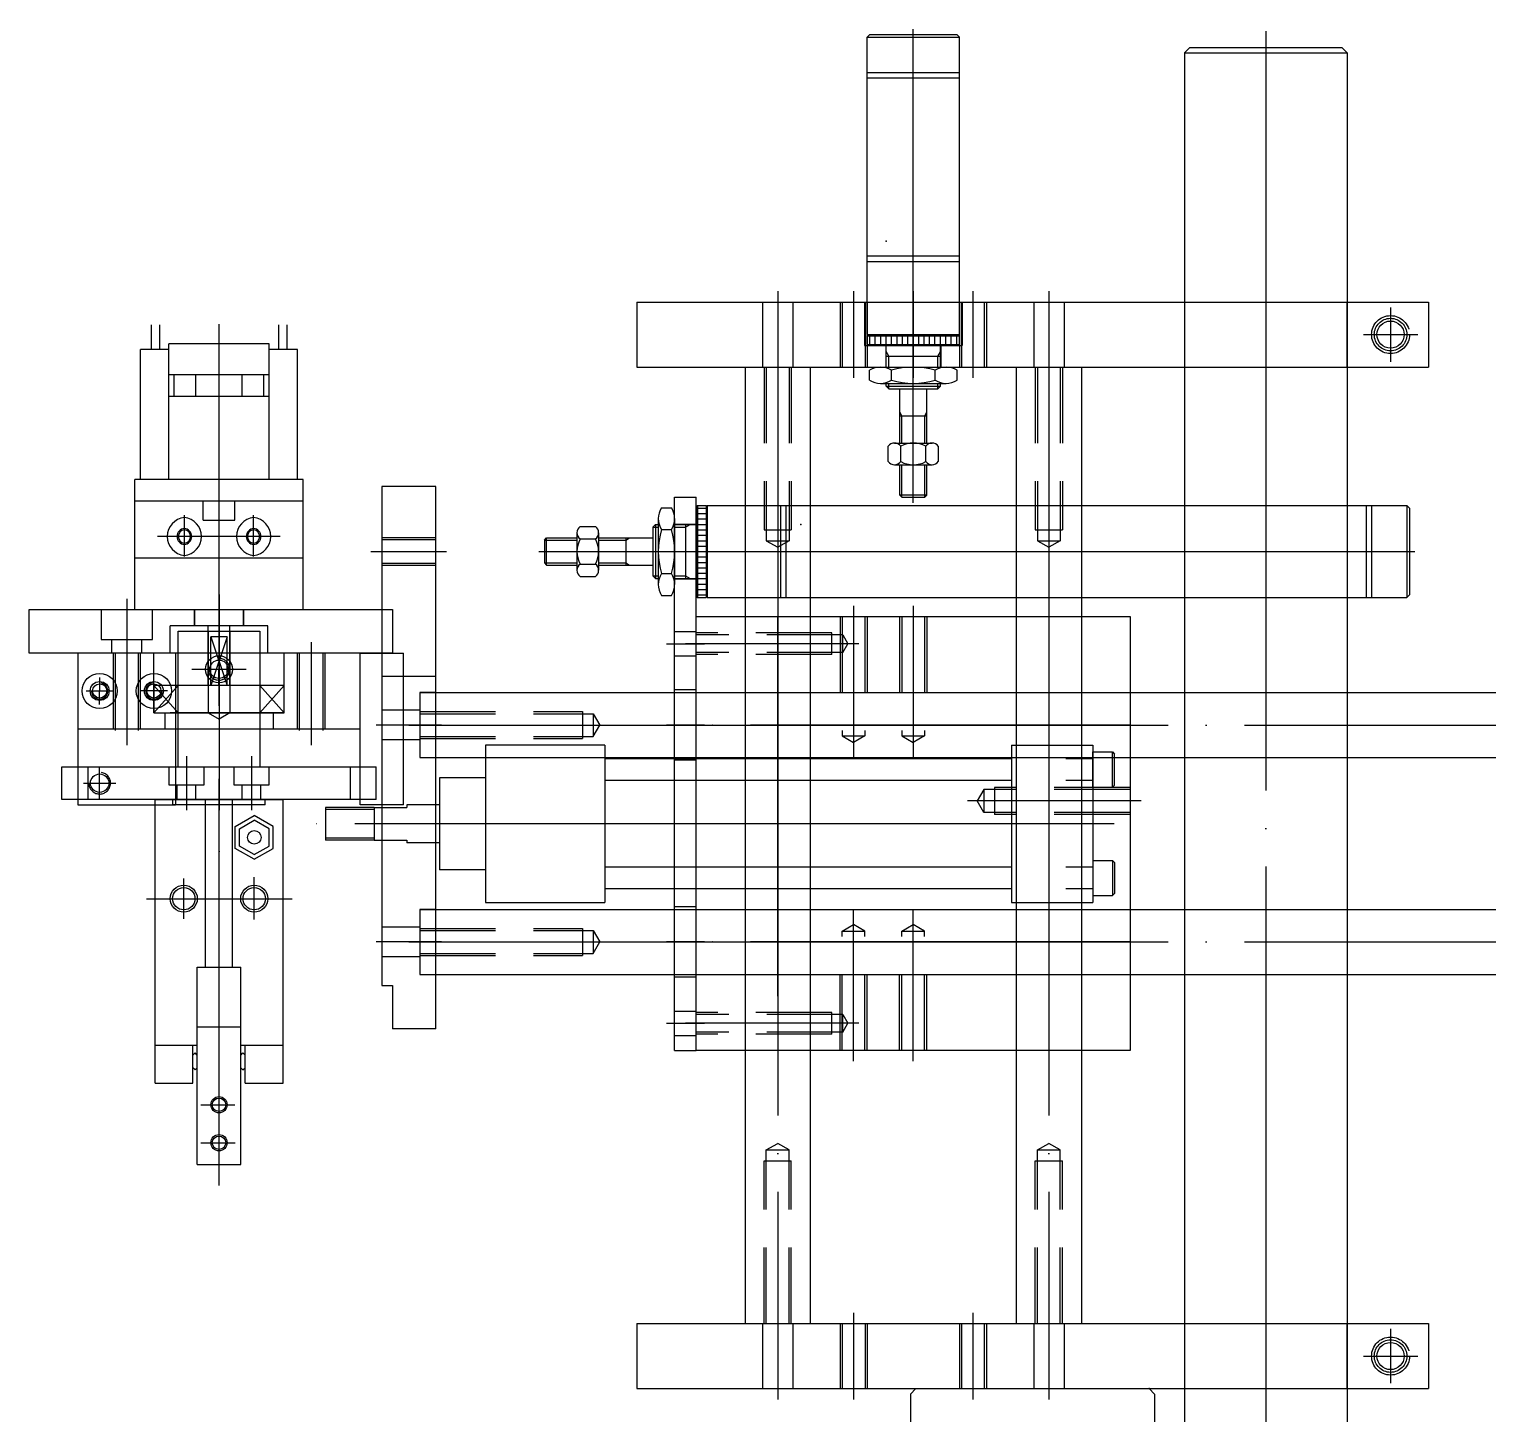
# Model space of a CAD drawing. Extents: x -1051 to 4465, y -5109 to -1481.
# Drawn here: x 109 to 647, y -3819 to -3308 of the extents above; entities that cross this region are included whole.
import ezdxf

# ---------------------------------------------------------------- set-up
doc = ezdxf.new("R2010")
doc.units = 0
doc.header["$LTSCALE"] = 14
doc.header["$MEASUREMENT"] = 0
for name, pattern in [('CENTER', [22, 20, -1, 0, -1]), ('CENTER1', [12, 10, -1, 0, -1]), ('CENTER2', [16, 10, -2, 2, -2]), ('CENTER3', [7, 4, -1, 1, -1]), ('DASHED', [4, 3, -1]), ('DASHED2', [3, 2, -1]), ('THIN', [200000, 200000, 0])]:
    doc.linetypes.add(name, pattern=pattern)
doc.layers.get('0').update_dxf_attribs({"color": 241, "linetype": 'CONTINUOUS'})
for name, color, linetype in [('6802', 7, 'CONTINUOUS'), ('ME23-16X1_0', 254, 'CONTINUOUS'), ('MH010001', 110, 'CONTINUOUS'), ('MJ02-20X16', 210, 'CONTINUOUS'), ('MJ08-20X16', 12, 'CONTINUOUS'), ('MJ16X12', 20, 'CONTINUOUS'), ('MJ23A-16X16', 7, 'CONTINUOUS'), ('MJ8Q02', 6, 'CONTINUOUS'), ('ML001', 2, 'CONTINUOUS'), ('ML002', 5, 'CONTINUOUS'), ('ML04-4X6000', 74, 'CONTINUOUS'), ('ML05-A6', 7, 'CONTINUOUS'), ('ML08-4X1000', 60, 'CONTINUOUS'), ('ML20', 2, 'CONTINUOUS'), ('ML20-24', 241, 'CONTINUOUS'), ('ML4Q1000', 4, 'CONTINUOUS'), ('MLA3', 210, 'CONTINUOUS'), ('MM080017', 31, 'CONTINUOUS')]:
    doc.layers.add(name, color=color, linetype=linetype)

msp = doc.modelspace()

# ---------------------------------------------------------------- linework, layer by layer
at = {"linetype": 'CENTER'}
for p, q in [((178.68, -3734.58), (178.68, -3584.52)), ((165.68, -3636.2), (165.68, -3621.35)), ((191.68, -3636.51), (191.68, -3620.89)), ((151.97, -3628.78), (205.7, -3628.78)), ((172.03, -3704.78), (184.49, -3704.78)), ((171.96, -3718.78), (184.64, -3718.78))]:
    msp.add_line(p, q, dxfattribs=at)
at = {"linetype": 'CONTINUOUS'}
for p, q in [((155.08, -3696.78), (155.08, -3592.18)), ((155.08, -3592.18), (202.28, -3592.18)), ((173.68, -3653.98), (173.68, -3592.18)), ((183.68, -3653.98), (183.68, -3592.18)), ((202.28, -3696.78), (202.28, -3592.18)), ((184.68, -3602.14), (191.68, -3598.1)), ((198.68, -3602.14), (191.68, -3598.1)), ((184.68, -3610.22), (184.68, -3602.14)), ((186.18, -3603), (191.68, -3599.83)), ((186.18, -3609.36), (186.18, -3603)), ((197.18, -3603), (191.68, -3599.83)), ((197.18, -3609.36), (197.18, -3603)), ((198.68, -3610.22), (198.68, -3602.14)), ((191.68, -3614.26), (184.68, -3610.22)), ((191.68, -3612.53), (186.18, -3609.36)), ((191.68, -3612.53), (197.18, -3609.36)), ((191.68, -3614.26), (198.68, -3610.22)), ((170.68, -3726.78), (170.68, -3653.98)), ((170.68, -3653.98), (186.68, -3653.98)), ((186.68, -3726.78), (186.68, -3653.98)), ((170.68, -3675.98), (186.68, -3675.98)), ((155.08, -3682.78), (170.68, -3682.78)), ((169.08, -3696.78), (169.08, -3682.78)), ((186.68, -3682.78), (202.28, -3682.78)), ((188.28, -3696.78), (188.28, -3682.78)), ((169.88, -3685.65), (169.08, -3686.45)), ((170.68, -3686.45), (169.88, -3685.65)), ((186.68, -3686.45), (187.48, -3685.65)), ((188.28, -3686.45), (187.48, -3685.65)), ((169.88, -3691.91), (169.08, -3691.11)), ((169.88, -3691.91), (170.68, -3691.11)), ((187.48, -3691.91), (186.68, -3691.11)), ((187.48, -3691.91), (188.28, -3691.11)), ((155.08, -3696.78), (169.08, -3696.78)), ((188.28, -3696.78), (202.28, -3696.78)), ((170.68, -3726.78), (186.68, -3726.78))]:
    msp.add_line(p, q, dxfattribs=at)
for centre, radius in [((191.68, -3606.18), 2.5), ((165.68, -3628.78), 5), ((165.68, -3628.78), 4.13), ((191.68, -3628.78), 5), ((191.68, -3628.78), 4.13), ((178.68, -3704.78), 3), ((178.68, -3704.78), 2.46), ((178.68, -3718.78), 3), ((178.68, -3718.78), 2.46)]:
    msp.add_circle(centre, radius, dxfattribs=at)
for p in [(178.68, -3592.18), (178.68, -3611.38)]:
    msp.add_point(p, dxfattribs=at)
at = {"layer": '6802', "linetype": 'CENTER'}
msp.add_line((178.68, -3542.86), (178.68, -3568.12), dxfattribs=at)
at = {"layer": '6802'}
for p, q in [((154.68, -3560.18), (163.68, -3550.18)), ((154.68, -3550.18), (163.68, -3560.18)), ((163.68, -3560.18), (163.68, -3550.18)), ((193.68, -3550.18), (193.68, -3560.18)), ((202.68, -3550.18), (193.68, -3560.18)), ((193.68, -3550.18), (202.68, -3560.18))]:
    msp.add_line(p, q, dxfattribs=at)
msp.add_lwpolyline([(154.68, -3560.18), (202.68, -3560.18), (202.68, -3550.18), (154.68, -3550.18)], close=True, dxfattribs=at)
at = {"layer": 'ME23-16X1_0', "linetype": 'CENTER'}
for p, q in [((384.7, -3428.75), (384.7, -3789.46)), ((484.7, -3428.75), (484.7, -3789.46))]:
    msp.add_line(p, q, dxfattribs=at)
at = {"layer": 'ME23-16X1_0', "linetype": 'CONTINUOUS'}
for p, q in [((372.7, -3432.75), (396.7, -3432.75)), ((372.7, -3432.75), (372.7, -3785.46)), ((396.7, -3432.75), (396.7, -3785.46)), ((472.7, -3432.75), (472.7, -3785.46)), ((472.7, -3432.75), (496.7, -3432.75)), ((496.7, -3432.75), (496.7, -3785.46)), ((372.7, -3785.46), (396.7, -3785.46)), ((472.7, -3785.46), (496.7, -3785.46))]:
    msp.add_line(p, q, dxfattribs=at)
at = {"layer": 'ME23-16X1_0', "linetype": 'DASHED2'}
for p, q in [((379.7, -3432.75), (379.7, -3492.75)), ((380.5, -3432.75), (380.5, -3496.75)), ((388.9, -3432.75), (388.9, -3496.75)), ((389.7, -3432.75), (389.7, -3492.75)), ((479.7, -3432.75), (479.7, -3492.75)), ((480.5, -3432.75), (480.5, -3496.75)), ((488.9, -3432.75), (488.9, -3496.75)), ((489.7, -3432.75), (489.7, -3492.75)), ((379.7, -3492.75), (389.7, -3492.75)), ((479.7, -3492.75), (489.7, -3492.75)), ((380.5, -3496.75), (384.7, -3499.18)), ((380.5, -3496.75), (388.9, -3496.75)), ((388.9, -3496.75), (384.7, -3499.18)), ((480.5, -3496.75), (484.7, -3499.18)), ((480.5, -3496.75), (488.9, -3496.75)), ((488.9, -3496.75), (484.7, -3499.18)), ((380.5, -3721.46), (384.7, -3719.04)), ((380.5, -3785.46), (380.5, -3721.46)), ((380.5, -3721.46), (388.9, -3721.46)), ((388.9, -3721.46), (384.7, -3719.04)), ((388.9, -3785.46), (388.9, -3721.46)), ((480.5, -3721.46), (484.7, -3719.04)), ((480.5, -3785.46), (480.5, -3721.46)), ((480.5, -3721.46), (488.9, -3721.46)), ((488.9, -3721.46), (484.7, -3719.04)), ((488.9, -3785.46), (488.9, -3721.46)), ((379.7, -3785.46), (379.7, -3725.46)), ((379.7, -3725.46), (389.7, -3725.46)), ((389.7, -3785.46), (389.7, -3725.46)), ((479.7, -3785.46), (479.7, -3725.46)), ((479.7, -3725.46), (489.7, -3725.46)), ((489.7, -3785.46), (489.7, -3725.46))]:
    msp.add_line(p, q, dxfattribs=at)
at = {"layer": 'MH010001', "linetype": 'CENTER2'}
for p, q in [((412.68, -3520.75), (412.68, -3576.75)), ((434.68, -3520.75), (434.68, -3576.75)), ((414.68, -3534.75), (350.68, -3534.75)), ((518.68, -3592.75), (454.68, -3592.75)), ((412.68, -3688.75), (412.68, -3632.75)), ((434.68, -3688.75), (434.68, -3632.75)), ((414.68, -3674.75), (350.68, -3674.75))]:
    msp.add_line(p, q, dxfattribs=at)
at = {"layer": 'MH010001', "linetype": 'CONTINUOUS'}
for p, q in [((354.68, -3524.75), (514.68, -3524.75)), ((354.68, -3684.75), (354.68, -3524.75)), ((514.68, -3524.75), (514.68, -3684.75)), ((514.68, -3684.75), (354.68, -3684.75))]:
    msp.add_line(p, q, dxfattribs=at)
at = {"layer": 'MH010001', "linetype": 'CENTER1'}
for p, q in [((384.68, -3524.75), (384.68, -3684.75)), ((484.68, -3524.75), (484.68, -3684.75)), ((514.68, -3564.75), (354.68, -3564.75)), ((514.68, -3644.75), (354.68, -3644.75))]:
    msp.add_line(p, q, dxfattribs=at)
at = {"layer": 'MH010001', "linetype": 'DASHED2'}
for p, q in [((407.68, -3524.75), (407.68, -3564.75)), ((408.48, -3524.75), (408.48, -3568.75)), ((416.88, -3524.75), (416.88, -3568.75)), ((417.68, -3524.75), (417.68, -3564.75)), ((429.68, -3524.75), (429.68, -3564.75)), ((430.48, -3524.75), (430.48, -3568.75)), ((438.88, -3524.75), (438.88, -3568.75)), ((439.68, -3524.75), (439.68, -3564.75)), ((404.68, -3530.75), (354.68, -3530.75)), ((408.68, -3531.45), (354.68, -3531.45)), ((404.68, -3538.75), (404.68, -3530.75)), ((408.68, -3538.05), (408.68, -3531.45)), ((408.68, -3531.45), (410.58, -3534.75)), ((408.68, -3538.05), (354.68, -3538.05)), ((404.68, -3538.75), (354.68, -3538.75)), ((408.68, -3538.05), (410.58, -3534.75)), ((407.68, -3564.75), (417.68, -3564.75)), ((429.68, -3564.75), (439.68, -3564.75)), ((408.48, -3568.75), (416.88, -3568.75)), ((408.48, -3568.75), (412.68, -3571.18)), ((416.88, -3568.75), (412.68, -3571.18)), ((430.48, -3568.75), (438.88, -3568.75)), ((430.48, -3568.75), (434.68, -3571.18)), ((438.88, -3568.75), (434.68, -3571.18)), ((460.68, -3588.55), (458.25, -3592.75)), ((460.68, -3596.95), (458.25, -3592.75)), ((514.68, -3588.55), (460.68, -3588.55)), ((460.68, -3588.55), (460.68, -3596.95)), ((514.68, -3587.75), (464.68, -3587.75)), ((464.68, -3587.75), (464.68, -3597.75)), ((514.68, -3596.95), (460.68, -3596.95)), ((514.68, -3597.75), (464.68, -3597.75)), ((408.48, -3640.75), (412.68, -3638.33)), ((408.48, -3684.75), (408.48, -3640.75)), ((408.48, -3640.75), (416.88, -3640.75)), ((416.88, -3640.75), (412.68, -3638.33)), ((416.88, -3684.75), (416.88, -3640.75)), ((430.48, -3640.75), (434.68, -3638.33)), ((430.48, -3684.75), (430.48, -3640.75)), ((430.48, -3640.75), (438.88, -3640.75)), ((438.88, -3640.75), (434.68, -3638.33)), ((438.88, -3684.75), (438.88, -3640.75)), ((407.68, -3684.75), (407.68, -3644.75)), ((407.68, -3644.75), (417.68, -3644.75)), ((417.68, -3684.75), (417.68, -3644.75)), ((429.68, -3684.75), (429.68, -3644.75)), ((429.68, -3644.75), (439.68, -3644.75)), ((439.68, -3684.75), (439.68, -3644.75)), ((404.68, -3670.75), (354.68, -3670.75)), ((408.68, -3671.45), (354.68, -3671.45)), ((404.68, -3678.75), (404.68, -3670.75)), ((408.68, -3678.05), (408.68, -3671.45)), ((408.68, -3671.45), (410.58, -3674.75)), ((408.68, -3678.05), (354.68, -3678.05)), ((404.68, -3678.75), (354.68, -3678.75)), ((408.68, -3678.05), (410.58, -3674.75))]:
    msp.add_line(p, q, dxfattribs=at)
at = {"layer": 'MJ02-20X16', "linetype": 'CONTINUOUS'}
for p, q in [((332.7, -3785.46), (624.7, -3785.46)), ((332.7, -3785.46), (332.7, -3809.46)), ((624.7, -3785.46), (624.7, -3809.46)), ((332.7, -3809.46), (624.7, -3809.46))]:
    msp.add_line(p, q, dxfattribs=at)
at = {"layer": 'MJ02-20X16', "linetype": 'DASHED'}
for p, q in [((379.1, -3785.46), (379.1, -3809.46)), ((390.3, -3785.46), (390.3, -3809.46)), ((407.7, -3785.46), (407.7, -3809.46)), ((408.5, -3785.46), (408.5, -3809.46)), ((416.9, -3785.46), (416.9, -3809.46)), ((417.7, -3785.46), (417.7, -3809.46)), ((451.7, -3785.46), (451.7, -3809.46)), ((452.5, -3785.46), (452.5, -3809.46)), ((460.9, -3785.46), (460.9, -3809.46)), ((461.7, -3785.46), (461.7, -3809.46)), ((479.1, -3785.46), (479.1, -3809.46)), ((490.3, -3785.46), (490.3, -3809.46)), ((534.7, -3785.46), (534.7, -3809.46)), ((594.63, -3785.46), (594.63, -3809.46))]:
    msp.add_line(p, q, dxfattribs=at)
at = {"layer": 'MJ02-20X16', "linetype": 'CENTER1'}
for p, q in [((384.7, -3781.46), (384.7, -3813.46)), ((412.7, -3781.46), (412.7, -3813.46)), ((456.7, -3781.46), (456.7, -3813.46)), ((484.7, -3781.46), (484.7, -3813.46)), ((564.7, -3781.46), (564.7, -3813.46)), ((610.7, -3787.46), (610.7, -3807.46)), ((600.7, -3797.46), (620.7, -3797.46))]:
    msp.add_line(p, q, dxfattribs=at)
at = {"layer": 'MJ02-20X16', "linetype": 'DASHED'}
for radius in [7, 6]:
    msp.add_circle((610.7, -3797.46), radius, dxfattribs=at)
at = {"layer": 'MJ02-20X16', "linetype": 'CONTINUOUS'}
msp.add_circle((610.7, -3797.46), 5, dxfattribs=at)
at = {"layer": 'MJ08-20X16', "linetype": 'CONTINUOUS'}
for p, q in [((417.7, -3311.11), (418.7, -3310.11)), ((417.7, -3420.75), (417.7, -3311.11)), ((417.7, -3311.11), (451.7, -3311.11)), ((418.7, -3310.11), (450.7, -3310.11)), ((451.7, -3311.11), (450.7, -3310.11)), ((451.7, -3420.75), (451.7, -3311.11)), ((417.7, -3324.11), (451.7, -3324.11)), ((417.7, -3326.11), (451.7, -3326.11)), ((417.7, -3391.75), (451.7, -3391.75)), ((417.7, -3393.75), (451.7, -3393.75)), ((417.7, -3420.75), (451.7, -3420.75)), ((417.7, -3421.15), (418.1, -3420.75)), ((451.7, -3421.15), (451.3, -3420.75)), ((417.7, -3421.15), (451.7, -3421.15)), ((417.7, -3424.35), (417.7, -3421.15)), ((417.7, -3424.35), (451.7, -3424.35)), ((418.1, -3424.75), (417.7, -3424.35)), ((418.1, -3424.75), (451.3, -3424.75)), ((418.7, -3424.35), (418.7, -3421.15)), ((420.7, -3424.35), (420.7, -3421.15)), ((422.7, -3424.35), (422.7, -3421.15)), ((424.7, -3424.35), (424.7, -3421.15)), ((424.7, -3432.75), (424.7, -3424.75)), ((426.7, -3424.35), (426.7, -3421.15)), ((428.7, -3424.35), (428.7, -3421.15)), ((430.7, -3424.35), (430.7, -3421.15)), ((432.7, -3424.35), (432.7, -3421.15)), ((434.7, -3424.35), (434.7, -3421.15)), ((436.7, -3424.35), (436.7, -3421.15)), ((438.7, -3424.35), (438.7, -3421.15)), ((440.7, -3424.35), (440.7, -3421.15)), ((442.7, -3424.35), (442.7, -3421.15)), ((444.7, -3424.35), (444.7, -3421.15)), ((444.7, -3432.75), (444.7, -3424.75)), ((446.7, -3424.35), (446.7, -3421.15)), ((448.7, -3424.35), (448.7, -3421.15)), ((450.7, -3424.35), (450.7, -3421.15)), ((451.3, -3424.75), (451.7, -3424.35)), ((451.7, -3424.35), (451.7, -3421.15)), ((425.7, -3428.75), (424.7, -3427.02)), ((424.7, -3428.75), (444.7, -3428.75)), ((425.7, -3432.75), (425.7, -3428.75)), ((443.7, -3428.75), (444.7, -3427.02)), ((443.7, -3432.75), (443.7, -3428.75)), ((418.53, -3437.59), (418.53, -3433.92)), ((422.57, -3432.75), (446.82, -3432.75)), ((426.62, -3437.59), (426.62, -3433.92)), ((442.78, -3437.59), (442.78, -3433.92)), ((450.86, -3437.59), (450.86, -3433.92)), ((422.57, -3438.75), (446.82, -3438.75)), ((424.7, -3439.75), (424.7, -3438.75)), ((424.7, -3439.75), (444.7, -3439.75)), ((424.7, -3439.75), (425.7, -3440.75)), ((425.7, -3440.75), (425.7, -3438.75)), ((425.7, -3440.75), (443.7, -3440.75)), ((429.7, -3460.75), (429.7, -3440.75)), ((439.7, -3460.75), (439.7, -3440.75)), ((443.7, -3440.75), (443.7, -3438.75)), ((444.7, -3439.75), (443.7, -3440.75)), ((444.7, -3439.75), (444.7, -3438.75)), ((430.5, -3450.75), (429.7, -3449.37)), ((429.7, -3450.75), (439.7, -3450.75)), ((430.5, -3460.75), (430.5, -3450.75)), ((438.9, -3450.75), (439.7, -3449.37)), ((438.9, -3460.75), (438.9, -3450.75)), ((425.46, -3467.61), (425.46, -3461.9)), ((427.77, -3460.75), (441.63, -3460.75)), ((430.08, -3467.61), (430.08, -3461.9)), ((439.32, -3467.61), (439.32, -3461.9)), ((443.94, -3467.61), (443.94, -3461.9)), ((427.77, -3468.75), (441.63, -3468.75)), ((429.7, -3479.95), (429.7, -3468.75)), ((430.5, -3480.75), (430.5, -3468.75)), ((438.9, -3480.75), (438.9, -3468.75)), ((439.7, -3479.95), (439.7, -3468.75)), ((439.7, -3479.95), (429.7, -3479.95)), ((430.5, -3480.75), (429.7, -3479.95)), ((438.9, -3480.75), (439.7, -3479.95)), ((341.85, -3484.59), (345.51, -3484.59)), ((354.68, -3484.15), (355.08, -3483.75)), ((354.68, -3484.15), (354.68, -3517.35)), ((355.08, -3483.75), (358.28, -3483.75)), ((355.08, -3483.75), (355.08, -3517.75)), ((355.08, -3484.75), (358.28, -3484.75)), ((358.28, -3483.75), (358.28, -3517.75)), ((358.28, -3483.75), (358.68, -3484.15)), ((358.68, -3483.75), (616.68, -3483.75)), ((358.68, -3483.75), (358.68, -3517.75)), ((385.68, -3483.75), (385.68, -3517.75)), ((387.68, -3483.75), (387.68, -3517.75)), ((430.5, -3480.75), (438.9, -3480.75)), ((601.68, -3483.75), (601.68, -3517.75)), ((603.68, -3483.75), (603.68, -3517.75)), ((616.68, -3483.75), (616.68, -3517.75)), ((616.68, -3483.75), (617.68, -3484.75)), ((617.68, -3484.75), (617.68, -3516.75)), ((339.68, -3490.75), (338.68, -3491.75)), ((339.68, -3490.75), (339.68, -3510.75)), ((339.68, -3490.75), (340.68, -3490.75)), ((340.68, -3488.63), (340.68, -3512.88)), ((346.68, -3488.63), (346.68, -3512.88)), ((346.68, -3490.75), (354.68, -3490.75)), ((350.68, -3490.75), (350.68, -3510.75)), ((350.68, -3491.75), (352.41, -3490.75)), ((355.08, -3486.75), (358.28, -3486.75)), ((355.08, -3488.75), (358.28, -3488.75)), ((355.08, -3490.75), (358.28, -3490.75)), ((298.68, -3496.55), (299.48, -3495.75)), ((299.48, -3505.75), (299.48, -3495.75)), ((299.48, -3495.75), (310.68, -3495.75)), ((310.68, -3493.82), (310.68, -3507.68)), ((311.82, -3491.51), (317.54, -3491.51)), ((311.82, -3496.13), (317.54, -3496.13)), ((318.68, -3493.82), (318.68, -3507.68)), ((318.68, -3495.75), (338.68, -3495.75)), ((328.68, -3495.75), (328.68, -3505.75)), ((328.68, -3496.55), (330.06, -3495.75)), ((338.68, -3491.75), (338.68, -3509.75)), ((338.68, -3491.75), (340.68, -3491.75)), ((341.85, -3492.67), (345.51, -3492.67)), ((346.68, -3491.75), (350.68, -3491.75)), ((355.08, -3492.75), (358.28, -3492.75)), ((355.08, -3494.75), (358.28, -3494.75)), ((298.68, -3496.55), (298.68, -3504.95)), ((298.68, -3496.55), (310.68, -3496.55)), ((318.68, -3496.55), (328.68, -3496.55)), ((355.08, -3496.75), (358.28, -3496.75)), ((355.08, -3498.75), (358.28, -3498.75)), ((355.08, -3500.75), (358.28, -3500.75)), ((298.68, -3504.95), (310.68, -3504.95)), ((298.68, -3504.95), (299.48, -3505.75)), ((299.48, -3505.75), (310.68, -3505.75)), ((311.82, -3505.37), (317.54, -3505.37)), ((318.68, -3504.95), (328.68, -3504.95)), ((318.68, -3505.75), (338.68, -3505.75)), ((328.68, -3504.95), (330.06, -3505.75)), ((355.08, -3502.75), (358.28, -3502.75)), ((355.08, -3504.75), (358.28, -3504.75)), ((355.08, -3506.75), (358.28, -3506.75)), ((311.82, -3509.99), (317.54, -3509.99)), ((338.68, -3509.75), (340.68, -3509.75)), ((339.68, -3510.75), (338.68, -3509.75)), ((339.68, -3510.75), (340.68, -3510.75)), ((341.85, -3508.84), (345.51, -3508.84)), ((346.68, -3509.75), (350.68, -3509.75)), ((346.68, -3510.75), (354.68, -3510.75)), ((350.68, -3509.75), (352.41, -3510.75)), ((355.08, -3508.75), (358.28, -3508.75)), ((355.08, -3510.75), (358.28, -3510.75)), ((341.85, -3516.92), (345.51, -3516.92)), ((354.68, -3517.35), (355.08, -3517.75)), ((355.08, -3512.75), (358.28, -3512.75)), ((355.08, -3514.75), (358.28, -3514.75)), ((355.08, -3516.75), (358.28, -3516.75)), ((355.08, -3517.75), (358.28, -3517.75)), ((358.28, -3517.75), (358.68, -3517.35)), ((358.68, -3517.75), (616.68, -3517.75)), ((616.68, -3517.75), (617.68, -3516.75))]:
    msp.add_line(p, q, dxfattribs=at)
at = {"layer": 'MJ08-20X16'}
for p, q in [((434.7, -3482.75), (434.7, -3308.11)), ((296.68, -3500.75), (619.68, -3500.75))]:
    msp.add_line(p, q, dxfattribs=at)
at = {"layer": 'MJ08-20X16', "linetype": 'CONTINUOUS'}
for centre, radius, start, end in [((422.57, -3440.34), 7.58, 57.7957, 122.2041), ((434.7, -3461.34), 28.58, 73.5735, 106.4264), ((446.82, -3440.34), 7.58, 57.7958, 122.2042), ((422.57, -3431.17), 7.58, 237.7958, 302.2042), ((434.7, -3410.17), 28.58, 253.5736, 286.4264), ((446.82, -3431.17), 7.58, 237.7957, 302.2041), ((427.77, -3463.66), 2.9, 37.3412, 142.6588), ((434.7, -3470.66), 9.9, 62.2043, 117.7956), ((441.63, -3463.66), 2.9, 37.3412, 142.6588), ((427.77, -3465.85), 2.9, 217.3412, 322.6588), ((434.7, -3458.85), 9.9, 242.2043, 297.7957), ((441.63, -3465.85), 2.9, 217.3412, 322.6588), ((348.26, -3488.63), 7.58, 147.7958, 212.2042), ((339.1, -3488.63), 7.58, 327.7957, 32.2041), ((313.58, -3493.82), 2.9, 127.3412, 232.6588), ((320.58, -3500.75), 9.9, 152.2043, 207.7957), ((315.77, -3493.82), 2.9, 307.3412, 52.6588), ((308.77, -3500.75), 9.9, 332.2043, 27.7956), ((369.26, -3500.75), 28.58, 163.5736, 196.4264), ((318.1, -3500.75), 28.58, 343.5735, 16.4264), ((313.58, -3507.68), 2.9, 127.3412, 232.6588), ((315.77, -3507.68), 2.9, 307.3412, 52.6588), ((348.26, -3512.88), 7.58, 147.7957, 212.2041), ((339.1, -3512.88), 7.58, 327.7958, 32.2042)]:
    msp.add_arc(centre, radius, start, end, dxfattribs=at)
for p in [(424.7, -3386.25), (434.7, -3424.75), (434.7, -3432.75), (434.7, -3438.75), (434.7, -3460.75), (434.7, -3468.75), (393.18, -3490.75), (310.68, -3500.75), (318.68, -3500.75), (340.68, -3500.75), (346.68, -3500.75), (354.68, -3500.75)]:
    msp.add_point(p, dxfattribs=at)
at = {"layer": 'MJ16X12', "linetype": 'CONTINUOUS'}
for p, q in [((230.68, -3538.18), (246.68, -3538.18)), ((230.68, -3594.18), (230.68, -3538.18)), ((246.68, -3594.18), (246.68, -3538.18)), ((246.68, -3594.18), (230.68, -3594.18))]:
    msp.add_line(p, q, dxfattribs=at)
at = {"layer": 'MJ23A-16X16', "linetype": 'CONTINUOUS'}
for p, q in [((346.68, -3684.75), (346.68, -3480.75)), ((346.68, -3480.75), (354.68, -3480.75)), ((354.68, -3684.75), (354.68, -3480.75)), ((346.68, -3684.75), (354.68, -3684.75))]:
    msp.add_line(p, q, dxfattribs=at)
at = {"layer": 'MJ23A-16X16', "linetype": 'DASHED2'}
for p, q in [((346.68, -3490.65), (354.68, -3490.65)), ((346.68, -3510.85), (354.68, -3510.85)), ((346.68, -3530.25), (354.68, -3530.25)), ((346.68, -3539.25), (354.68, -3539.25)), ((354.68, -3551.75), (346.68, -3551.75)), ((354.68, -3577.75), (346.68, -3577.75)), ((354.68, -3631.75), (346.68, -3631.75)), ((354.68, -3657.75), (346.68, -3657.75)), ((346.68, -3670.25), (354.68, -3670.25)), ((346.68, -3679.25), (354.68, -3679.25))]:
    msp.add_line(p, q, dxfattribs=at)
at = {"layer": 'MJ23A-16X16', "linetype": 'CENTER3'}
for p, q in [((343.68, -3500.75), (357.68, -3500.75)), ((343.68, -3534.75), (357.68, -3534.75)), ((357.68, -3564.75), (343.68, -3564.75)), ((357.68, -3644.75), (343.68, -3644.75)), ((343.68, -3674.75), (357.68, -3674.75))]:
    msp.add_line(p, q, dxfattribs=at)
at = {"layer": 'MJ8Q02', "linetype": 'CENTER1'}
msp.add_line((178.68, -3526.18), (178.68, -3596.18), dxfattribs=at)
at = {"layer": 'MJ8Q02', "linetype": 'CONTINUOUS'}
for p, q in [((163.68, -3580.18), (163.68, -3530.18)), ((163.68, -3530.18), (193.68, -3530.18)), ((193.68, -3530.18), (193.68, -3580.18)), ((120.67, -3580.18), (236.69, -3580.18)), ((120.67, -3592.18), (120.67, -3580.18)), ((130.3, -3580.18), (130.3, -3592.18)), ((227.06, -3580.18), (227.06, -3592.18)), ((236.69, -3592.18), (236.69, -3580.18)), ((236.69, -3592.18), (120.67, -3592.18)), ((161.68, -3594.18), (161.68, -3592.18)), ((195.68, -3594.18), (195.68, -3592.18)), ((195.68, -3594.18), (161.68, -3594.18))]:
    msp.add_line(p, q, dxfattribs=at)
at = {"layer": 'MJ8Q02', "linetype": 'DASHED'}
for p, q in [((174.68, -3530.18), (174.68, -3560.18)), ((182.68, -3530.18), (182.68, -3560.18)), ((174.68, -3560.18), (178.68, -3562.58)), ((174.68, -3560.18), (182.68, -3560.18)), ((182.68, -3560.18), (178.68, -3562.58)), ((160.18, -3580.18), (160.18, -3586.78)), ((173.18, -3586.78), (173.18, -3580.18)), ((184.18, -3580.18), (184.18, -3586.78)), ((197.18, -3586.78), (197.18, -3580.18)), ((160.18, -3586.78), (173.18, -3586.78)), ((163.28, -3592.18), (163.28, -3586.78)), ((170.08, -3592.18), (170.08, -3586.78)), ((184.18, -3586.78), (197.18, -3586.78)), ((187.28, -3592.18), (187.28, -3586.78)), ((194.08, -3592.18), (194.08, -3586.78))]:
    msp.add_line(p, q, dxfattribs=at)
at = {"layer": 'MJ8Q02', "linetype": 'CENTER'}
for p, q in [((178.67, -3550.18), (178.68, -3538.18)), ((172.68, -3544.17), (184.68, -3544.18)), ((166.68, -3576.18), (166.68, -3596.18)), ((190.68, -3576.18), (190.68, -3596.18))]:
    msp.add_line(p, q, dxfattribs=at)
at = {"layer": 'MJ8Q02', "linetype": 'CONTINUOUS'}
msp.add_circle((178.68, -3544.18), 3.4, dxfattribs=at)
at = {"layer": 'MJ8Q02', "linetype": 'THIN'}
msp.add_arc((178.68, -3544.18), 4, 179.9087, 79.9087, dxfattribs=at)
at = {"layer": 'ML001', "linetype": 'CONTINUOUS'}
for p, q in [((153.68, -3417.1), (153.68, -3426.21)), ((156.68, -3417.1), (156.68, -3426.21)), ((200.68, -3417.1), (200.68, -3426.21)), ((203.68, -3417.1), (203.68, -3426.21)), ((149.68, -3474.21), (149.68, -3426.21)), ((160.18, -3426.21), (149.68, -3426.21)), ((160.18, -3474.21), (160.18, -3424.21)), ((197.18, -3424.21), (160.18, -3424.21)), ((197.18, -3474.21), (197.18, -3424.21)), ((207.68, -3426.21), (197.18, -3426.21)), ((207.68, -3474.21), (207.68, -3426.21)), ((197.18, -3435.61), (160.18, -3435.61)), ((162.18, -3443.61), (162.18, -3435.61)), ((170.08, -3443.61), (170.08, -3435.61)), ((187.28, -3443.61), (187.28, -3435.61)), ((195.18, -3443.61), (195.18, -3435.61)), ((197.18, -3443.61), (160.18, -3443.61)), ((209.68, -3474.21), (147.68, -3474.21)), ((147.68, -3522.21), (147.68, -3474.21)), ((209.68, -3522.21), (209.68, -3474.21)), ((209.68, -3482.21), (147.68, -3482.21)), ((172.88, -3489.21), (172.88, -3482.21)), ((184.48, -3489.21), (184.48, -3482.21)), ((172.88, -3489.21), (184.48, -3489.21)), ((209.68, -3503.21), (147.68, -3503.21)), ((209.68, -3522.21), (147.68, -3522.21)), ((169.68, -3528.21), (169.68, -3522.21)), ((187.68, -3528.21), (187.68, -3522.21)), ((187.68, -3528.21), (169.68, -3528.21)), ((174.68, -3550.21), (174.68, -3528.21)), ((182.68, -3550.21), (182.68, -3528.21)), ((175.68, -3550.21), (175.68, -3532.21)), ((181.68, -3532.21), (175.68, -3532.21)), ((181.68, -3550.21), (181.68, -3532.21)), ((182.68, -3550.21), (174.68, -3550.21))]:
    msp.add_line(p, q, dxfattribs=at)
at = {"layer": 'ML001', "linetype": 'CENTER'}
for p, q in [((178.68, -3557.71), (178.68, -3416.95)), ((165.92, -3502.59), (165.92, -3487.32)), ((191.44, -3502.59), (191.44, -3487.32)), ((201.19, -3495.21), (156.02, -3495.21))]:
    msp.add_line(p, q, dxfattribs=at)
at = {"layer": 'ML001'}
for p, q in [((181.68, -3532.21), (175.68, -3550.21)), ((175.68, -3532.21), (181.68, -3550.21))]:
    msp.add_line(p, q, dxfattribs=at)
at = {"layer": 'ML001', "linetype": 'CONTINUOUS'}
for centre, radius, start, end in [((166.61, -3495.21), 7.03, 95.665, 264.3351), ((165.22, -3495.21), 7.03, 275.6649, 84.335), ((192.14, -3495.21), 7.03, 95.665, 264.3351), ((190.75, -3495.21), 7.03, 275.6649, 84.335), ((166.21, -3495.21), 3.01, 95.605, 264.3951), ((166.16, -3495.21), 2.51, 95.521, 264.4786), ((165.62, -3495.21), 3.01, 275.6049, 84.395), ((165.67, -3495.21), 2.51, 275.5214, 84.479), ((191.74, -3495.21), 3.01, 95.605, 264.3951), ((191.68, -3495.21), 2.51, 95.521, 264.4786), ((191.15, -3495.21), 3.01, 275.6049, 84.395), ((191.2, -3495.21), 2.51, 275.5214, 84.479)]:
    msp.add_arc(centre, radius, start, end, dxfattribs=at)
at = {"layer": 'ML001'}
msp.add_point((178.68, -3522.21), dxfattribs=at)
at = {"layer": 'ML002', "linetype": 'CONTINUOUS'}
for p, q in [((238.68, -3476.75), (238.68, -3660.75)), ((258.68, -3476.75), (238.68, -3476.75)), ((258.68, -3676.75), (258.68, -3476.75)), ((238.68, -3660.75), (242.68, -3660.75)), ((242.68, -3660.75), (242.68, -3676.75)), ((258.68, -3676.75), (242.68, -3676.75))]:
    msp.add_line(p, q, dxfattribs=at)
at = {"layer": 'ML002', "linetype": 'DASHED'}
for p, q in [((258.68, -3495.73), (238.68, -3495.73)), ((258.68, -3496.43), (238.68, -3496.43)), ((238.68, -3505.03), (258.68, -3505.03)), ((238.68, -3505.73), (258.68, -3505.73)), ((238.68, -3546.75), (258.68, -3546.75)), ((252.68, -3552.75), (252.68, -3576.75)), ((258.68, -3552.75), (252.68, -3552.75)), ((252.68, -3559.25), (238.68, -3559.25)), ((252.68, -3570.25), (238.68, -3570.25)), ((252.68, -3576.75), (258.68, -3576.75)), ((252.68, -3632.75), (252.68, -3656.75)), ((258.68, -3632.75), (252.68, -3632.75)), ((252.68, -3639.25), (238.68, -3639.25)), ((252.68, -3650.25), (238.68, -3650.25)), ((252.68, -3656.75), (258.68, -3656.75))]:
    msp.add_line(p, q, dxfattribs=at)
at = {"layer": 'ML002', "linetype": 'CENTER1'}
for p, q in [((234.68, -3500.73), (262.53, -3500.73)), ((260.68, -3564.75), (236.68, -3564.75)), ((260.68, -3644.75), (236.68, -3644.75))]:
    msp.add_line(p, q, dxfattribs=at)
at = {"layer": 'ML04-4X6000', "linetype": 'CONTINUOUS'}
for p, q in [((433.7, -3811.46), (435.7, -3809.46)), ((433.7, -3811.46), (433.7, -3839.46)), ((435.7, -3809.46), (521.7, -3809.46)), ((523.7, -3811.46), (521.7, -3809.46)), ((523.7, -3811.46), (523.7, -3839.46))]:
    msp.add_line(p, q, dxfattribs=at)
msp.add_point((521.7, -3809.46), dxfattribs=at)
at = {"layer": 'ML05-A6', "linetype": 'CONTINUOUS'}
for p, q in [((252.68, -3552.75), (718.68, -3552.75)), ((252.68, -3552.75), (252.68, -3576.75)), ((252.68, -3576.75), (718.68, -3576.75)), ((252.68, -3632.75), (718.68, -3632.75)), ((252.68, -3632.75), (252.68, -3656.75)), ((252.68, -3656.75), (718.68, -3656.75))]:
    msp.add_line(p, q, dxfattribs=at)
at = {"layer": 'ML05-A6', "linetype": 'DASHED2'}
for p, q in [((252.68, -3559.75), (312.68, -3559.75)), ((252.68, -3560.55), (316.68, -3560.55)), ((312.68, -3559.75), (312.68, -3569.75)), ((316.68, -3560.55), (316.68, -3568.95)), ((316.68, -3560.55), (319.1, -3564.75)), ((316.68, -3568.95), (319.1, -3564.75)), ((252.68, -3568.95), (316.68, -3568.95)), ((252.68, -3569.75), (312.68, -3569.75)), ((252.68, -3639.75), (312.68, -3639.75)), ((252.68, -3640.55), (316.68, -3640.55)), ((312.68, -3639.75), (312.68, -3649.75)), ((316.68, -3640.55), (316.68, -3648.95)), ((316.68, -3640.55), (319.1, -3644.75)), ((316.68, -3648.95), (319.1, -3644.75)), ((252.68, -3648.95), (316.68, -3648.95)), ((252.68, -3649.75), (312.68, -3649.75))]:
    msp.add_line(p, q, dxfattribs=at)
at = {"layer": 'ML05-A6', "linetype": 'CENTER'}
for p, q in [((248.68, -3564.75), (722.68, -3564.75)), ((248.68, -3644.75), (722.68, -3644.75))]:
    msp.add_line(p, q, dxfattribs=at)
at = {"layer": 'ML08-4X1000', "linetype": 'CONTINUOUS'}
for p, q in [((276.94, -3572.16), (276.94, -3630.16)), ((320.94, -3572.16), (276.94, -3572.16)), ((320.94, -3572.16), (320.94, -3630.16)), ((470.94, -3572.16), (470.94, -3630.16)), ((470.94, -3572.16), (500.94, -3572.16)), ((500.94, -3572.16), (500.94, -3630.16)), ((500.94, -3574.66), (508.14, -3574.66)), ((500.94, -3587.66), (500.94, -3574.66)), ((508.14, -3574.66), (508.94, -3575.46)), ((508.14, -3587.66), (508.14, -3574.66)), ((508.94, -3586.86), (508.94, -3575.46)), ((470.94, -3577.16), (320.94, -3577.16)), ((500.94, -3577.16), (490.94, -3577.16)), ((259.94, -3584.16), (259.94, -3618.16)), ((276.94, -3584.16), (259.94, -3584.16)), ((470.94, -3585.16), (320.94, -3585.16)), ((500.94, -3585.16), (490.94, -3585.16)), ((500.94, -3587.66), (508.14, -3587.66)), ((508.14, -3587.66), (508.94, -3586.86)), ((217.94, -3595.16), (217.94, -3607.16)), ((235.94, -3595.16), (217.94, -3595.16)), ((235.94, -3595.91), (217.94, -3595.91)), ((235.94, -3595.16), (235.94, -3607.16)), ((235.94, -3595.16), (247.94, -3595.16)), ((259.94, -3594.16), (247.94, -3594.16)), ((247.94, -3594.16), (247.94, -3595.16)), ((235.94, -3606.41), (217.94, -3606.41)), ((235.94, -3607.16), (217.94, -3607.16)), ((235.94, -3607.16), (247.94, -3607.16)), ((247.94, -3607.16), (247.94, -3608.16)), ((259.94, -3608.16), (247.94, -3608.16)), ((276.94, -3618.16), (259.94, -3618.16)), ((470.94, -3617.16), (320.94, -3617.16)), ((500.94, -3617.16), (490.94, -3617.16)), ((500.94, -3614.66), (508.14, -3614.66)), ((500.94, -3614.66), (500.94, -3627.66)), ((508.14, -3614.66), (508.94, -3615.46)), ((508.14, -3614.66), (508.14, -3627.66)), ((508.94, -3615.46), (508.94, -3626.86)), ((470.94, -3625.16), (320.94, -3625.16)), ((500.94, -3625.16), (490.94, -3625.16)), ((276.94, -3630.16), (320.94, -3630.16)), ((470.94, -3630.16), (500.94, -3630.16)), ((500.94, -3627.66), (508.14, -3627.66)), ((508.14, -3627.66), (508.94, -3626.86))]:
    msp.add_line(p, q, dxfattribs=at)
at = {"layer": 'ML08-4X1000', "linetype": 'CENTER'}
msp.add_line((508.79, -3601.16), (205.25, -3601.16), dxfattribs=at)
at = {"layer": 'ML20', "linetype": 'CONTINUOUS'}
for p, q in [((162.68, -3538.18), (126.68, -3538.18)), ((126.68, -3538.18), (126.68, -3594.18)), ((162.68, -3538.18), (162.68, -3594.18)), ((126.68, -3594.18), (162.68, -3594.18))]:
    msp.add_line(p, q, dxfattribs=at)
at = {"layer": 'ML20', "linetype": 'CENTER'}
for p, q in [((134.67, -3592.18), (134.67, -3580.18)), ((128.67, -3586.17), (140.67, -3586.18))]:
    msp.add_line(p, q, dxfattribs=at)
at = {"layer": 'ML20', "linetype": 'CONTINUOUS'}
for centre, radius in [((134.68, -3552.18), 6.5), ((134.68, -3552.18), 3.5), ((154.68, -3552.18), 6.5), ((154.68, -3552.18), 3.5), ((134.67, -3586.18), 3.4)]:
    msp.add_circle(centre, radius, dxfattribs=at)
at = {"layer": 'ML20', "linetype": 'THIN'}
msp.add_arc((134.67, -3586.18), 4, 179.9087, 79.9087, dxfattribs=at)
at = {"layer": 'ML20-24', "linetype": 'CENTER1'}
for p, q in [((384.7, -3404.75), (384.7, -3436.75)), ((412.7, -3404.75), (412.7, -3436.75)), ((434.7, -3404.75), (434.7, -3436.75)), ((456.7, -3404.75), (456.7, -3436.75)), ((484.7, -3404.75), (484.7, -3436.75)), ((564.7, -3404.75), (564.7, -3436.75)), ((610.7, -3410.75), (610.7, -3430.75)), ((600.7, -3420.75), (620.7, -3420.75))]:
    msp.add_line(p, q, dxfattribs=at)
at = {"layer": 'ML20-24', "linetype": 'CONTINUOUS'}
for p, q in [((332.7, -3408.75), (624.7, -3408.75)), ((332.7, -3408.75), (332.7, -3432.75)), ((624.7, -3408.75), (624.7, -3432.75)), ((416.7, -3424.75), (452.7, -3424.75)), ((332.7, -3432.75), (624.7, -3432.75))]:
    msp.add_line(p, q, dxfattribs=at)
at = {"layer": 'ML20-24', "linetype": 'DASHED'}
for p, q in [((379.1, -3408.75), (379.1, -3432.75)), ((390.3, -3408.75), (390.3, -3432.75)), ((407.7, -3408.75), (407.7, -3432.75)), ((408.5, -3408.75), (408.5, -3432.75)), ((416.7, -3408.75), (416.7, -3424.75)), ((416.9, -3408.75), (416.9, -3432.75)), ((417.7, -3408.75), (417.7, -3432.75)), ((451.7, -3408.75), (451.7, -3432.75)), ((452.5, -3408.75), (452.5, -3432.75)), ((452.7, -3408.75), (452.7, -3424.75)), ((460.9, -3408.75), (460.9, -3432.75)), ((461.7, -3408.75), (461.7, -3432.75)), ((479.1, -3408.75), (479.1, -3432.75)), ((490.3, -3408.75), (490.3, -3432.75)), ((534.7, -3408.75), (534.7, -3432.75)), ((594.63, -3408.75), (594.63, -3432.75)), ((424.6, -3424.75), (424.6, -3432.75)), ((444.8, -3424.75), (444.8, -3432.75))]:
    msp.add_line(p, q, dxfattribs=at)
for radius in [7, 6]:
    msp.add_circle((610.7, -3420.75), radius, dxfattribs=at)
at = {"layer": 'ML20-24', "linetype": 'CONTINUOUS'}
msp.add_circle((610.7, -3420.75), 5, dxfattribs=at)
at = {"layer": 'ML4Q1000', "linetype": 'CENTER'}
for p, q in [((178.68, -3516.59), (178.68, -3544.39)), ((178.68, -3516.59), (178.68, -3544.39)), ((144.68, -3518.18), (144.68, -3542.18)), ((144.68, -3518.18), (144.68, -3542.18))]:
    msp.add_line(p, q, dxfattribs=at)
at = {"layer": 'ML4Q1000', "linetype": 'CONTINUOUS'}
for p, q in [((108.68, -3522.18), (238.68, -3522.18)), ((108.68, -3522.18), (242.68, -3522.18)), ((108.68, -3538.18), (108.68, -3522.18)), ((108.68, -3538.18), (108.68, -3522.18)), ((242.68, -3522.18), (242.68, -3538.18)), ((238.68, -3538.18), (108.68, -3538.18)), ((242.68, -3538.18), (108.68, -3538.18))]:
    msp.add_line(p, q, dxfattribs=at)
at = {"layer": 'ML4Q1000', "linetype": 'DASHED'}
for p, q in [((135.18, -3522.18), (135.18, -3533.18)), ((135.18, -3522.18), (135.18, -3533.18)), ((154.18, -3533.18), (154.18, -3522.18)), ((154.18, -3533.18), (154.18, -3522.18)), ((169.68, -3522.18), (169.68, -3528.18)), ((169.68, -3522.18), (169.68, -3528.18)), ((187.68, -3522.18), (187.68, -3528.18)), ((187.68, -3522.18), (187.68, -3528.18)), ((160.68, -3538.18), (160.68, -3528.18)), ((160.68, -3538.18), (160.68, -3528.18)), ((196.68, -3528.18), (160.68, -3528.18)), ((196.68, -3528.18), (160.68, -3528.18)), ((196.68, -3538.18), (196.68, -3528.18)), ((196.68, -3538.18), (196.68, -3528.18)), ((135.18, -3533.18), (154.18, -3533.18)), ((135.18, -3533.18), (154.18, -3533.18)), ((139.18, -3538.18), (139.18, -3533.18)), ((139.18, -3538.18), (139.18, -3533.18)), ((150.18, -3538.18), (150.18, -3533.18)), ((150.18, -3538.18), (150.18, -3533.18))]:
    msp.add_line(p, q, dxfattribs=at)
at = {"layer": 'MLA3', "linetype": 'CENTER1'}
for p, q in [((178.68, -3530.65), (178.68, -3573.09)), ((168.68, -3544.18), (188.68, -3544.18))]:
    msp.add_line(p, q, dxfattribs=at)
at = {"layer": 'MLA3', "linetype": 'CONTINUOUS'}
for p, q in [((230.68, -3538.18), (126.68, -3538.18)), ((126.68, -3538.18), (126.68, -3566.18)), ((230.68, -3566.18), (230.68, -3538.18)), ((126.68, -3566.18), (230.68, -3566.18))]:
    msp.add_line(p, q, dxfattribs=at)
at = {"layer": 'MLA3', "linetype": 'DASHED'}
for p, q in [((139.68, -3538.18), (139.68, -3566.18)), ((140.38, -3538.18), (140.38, -3566.78)), ((148.98, -3566.78), (148.98, -3538.18)), ((149.68, -3566.18), (149.68, -3538.18)), ((154.68, -3560.18), (154.68, -3538.18)), ((202.68, -3560.18), (202.68, -3538.18)), ((207.68, -3566.18), (207.68, -3538.18)), ((208.38, -3566.78), (208.38, -3538.18)), ((216.98, -3538.18), (216.98, -3566.78)), ((217.68, -3538.18), (217.68, -3566.18)), ((202.68, -3560.18), (154.68, -3560.18)), ((158.68, -3560.18), (158.68, -3566.18)), ((198.68, -3560.18), (198.68, -3566.18))]:
    msp.add_line(p, q, dxfattribs=at)
at = {"layer": 'MLA3', "linetype": 'CENTER'}
for p, q in [((144.68, -3534.18), (144.68, -3572.18)), ((212.68, -3534.18), (212.68, -3572.18)), ((134.67, -3557.18), (134.68, -3547.18)), ((154.69, -3557.18), (154.68, -3547.18)), ((129.68, -3552.17), (139.68, -3552.18)), ((159.68, -3552.17), (149.68, -3552.18))]:
    msp.add_line(p, q, dxfattribs=at)
at = {"layer": 'MLA3', "linetype": 'CONTINUOUS'}
for centre, radius in [((178.68, -3544.18), 5), ((134.68, -3552.18), 2.6), ((154.68, -3552.18), 2.6)]:
    msp.add_circle(centre, radius, dxfattribs=at)
at = {"layer": 'MLA3', "linetype": 'THIN'}
for centre, start, end in [((134.68, -3552.18), 179.9087, 79.9087), ((154.68, -3552.18), 100.0913, 0.0913)]:
    msp.add_arc(centre, 3, start, end, dxfattribs=at)
at = {"layer": 'MM080017', "linetype": 'CENTER'}
msp.add_line((564.7, -3308.87), (564.7, -4232.06), dxfattribs=at)
at = {"layer": 'MM080017', "linetype": 'CONTINUOUS'}
for p, q in [((536.7, -3314.87), (534.7, -3316.87)), ((534.7, -3316.87), (534.7, -4224.06)), ((534.7, -3316.87), (594.7, -3316.87)), ((536.7, -3314.87), (592.7, -3314.87)), ((592.7, -3314.87), (594.7, -3316.87)), ((594.7, -3316.87), (594.7, -4224.06))]:
    msp.add_line(p, q, dxfattribs=at)

doc.saveas('drawing.dxf')
